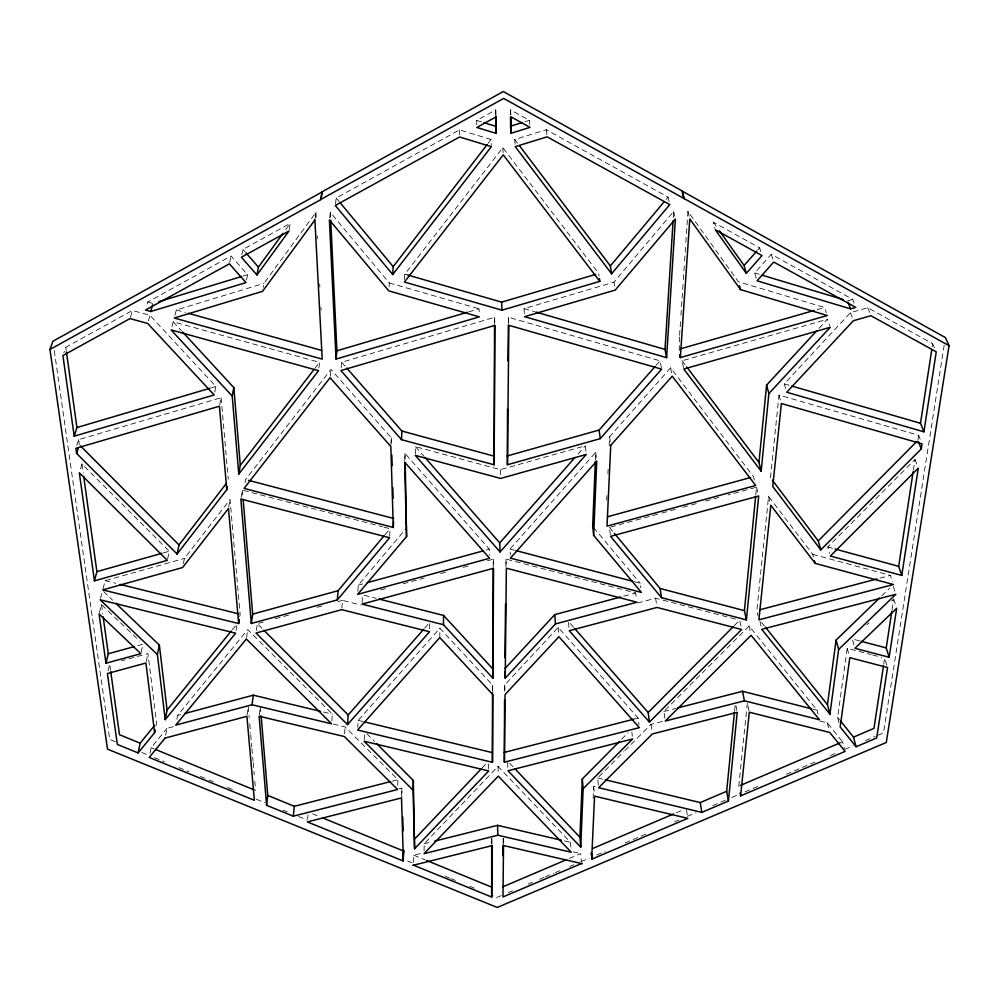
<?xml version="1.0" encoding="UTF-8"?>
<svg xmlns="http://www.w3.org/2000/svg" width="999" height="999" viewBox="0 0 999 999"><rect width="100%" height="100%" fill="white"/><g stroke="black" fill="none" stroke-linecap="round" stroke-linejoin="round"><path stroke-width="0.75" stroke-dasharray="5 3.75" d="M491.695 843.518L491.745 835.738M492.532 691.221L492.569 685.089L439.872 628.221L358.191 720.379L357.754 727.272M493.219 566.87L493.256 559.153L485.751 561.213M494.555 323.526L494.592 317.295L341.683 362.262L341.146 367.807M495.704 114.361L495.729 109.902L476.673 120.417L476.798 124.65M439.797 637.574L439.872 628.221M503.121 843.406L503.196 835.639M504.657 691.133L504.72 684.989L558.229 627.36L638.136 718.069L638.998 724.924M505.906 566.795L505.981 559.078L635.689 592.994L636.525 599.138M508.366 323.476L508.429 317.232L660.089 360.876L661.375 367.782M510.477 114.336L510.526 109.878L529.395 120.33L529.77 124.55M429.607 628.646L429.707 622.427M424.076 850.823L424.2 843.73L498.002 766.395L570.504 842.319L571.028 849.4M413.598 862.337L413.761 855.219L422.764 852.971M415.347 453.933L415.559 446.69L500.324 469.667L585.277 445.804L586.088 453.022M401.548 796.503L401.823 788.099L398.801 788.86M397.739 785.301L397.939 779.707L345.067 726.885L332.967 723.988M404.72 460.664L404.995 453.409L489.36 549.188L489.535 555.232M595.392 460.102L595.704 452.385L510.039 549.05L510.302 555.107M404.533 279.408L404.782 274.151L502.834 147.665L598.713 273.489L599.088 276.111M593.119 798.538L593.668 786.363L596.653 787.087M606.718 500.174L606.93 495.529M607.916 473.863L608.129 469.218M609.178 445.991L609.602 436.7L670.616 367.869L753.546 476.71L754.62 481.093M389.672 536.251L390.022 528.746L384.003 527.172M390.909 445.042L391.283 437.837L330.969 369.368L245.554 479.557L244.817 483.978M364.21 739.872L364.61 732.954M389.061 286.925L389.298 282.954L330.332 212.375L329.583 218.431M673.289 217.645L673.676 211.438L613.985 282.18L524.025 308.629L524.487 315.334M362.1 602.597L362.512 596.415M679.482 336.938L679.208 352.085M679.582 335.389L680.519 321.441M680.943 315.234L681.992 299.737M682.092 298.189L683.241 281.144M683.353 279.595L684.502 262.55M684.602 261.001L685.751 243.943M685.851 242.395L687.949 211.401L738.361 281.743L824.512 307.492L826.373 312.837M357.854 591.296L358.291 585.152L406.88 527.559M344.568 733.79L345.067 726.885M331.793 721.053L332.355 714.173L247.727 629.607L177.535 715.446L176.511 720.953M341.858 608.116L342.47 600.387L360.527 604.944M307.63 819.08L308.017 814.847M734.615 710.539L735.064 705.881M755.793 494.892L756.543 487.175L728.021 494.967M813.411 556.918L812.699 554.333L768.568 496.416L756.83 610.551L758.016 615.846M770.491 477.722L778.983 395.08L918.68 435.289L920.928 441.009M330.219 376.336L330.969 369.368M318.881 367.907L319.543 362.35L173.227 321.79L171.478 328.584M335.489 203.983L336.213 197.977L459.528 129.882L491.033 139.535L491.283 145.267M259.29 714.859L260.015 709.365M247.103 714.959L248.064 708.091M839.085 722.826L837.661 717.357L847.189 648.314L871.178 654.595M315.11 218.481L315.959 212.412L263.961 283.391L263.249 287.375M256.393 630.357L257.33 623.663M246.541 637.662L247.727 629.607M239.71 616.883L240.122 614.21L230.045 499.55L184.428 558.404L183.192 564.497M883.74 664.235L884.677 658.129L887.137 666.171M892.057 609.752L893.693 599.063L891.445 601.223M913.361 470.154L914.997 459.478L827.759 547.027L829.62 553.471M917.919 440.322L918.68 435.289M932.204 346.728L932.666 343.668L867.756 307.717L850.411 312.662L784.29 383.891L785.913 389.473M236.064 630.494L236.888 625.149M944.18 345.204L883.491 732.891L876.573 735.838M289.248 229.47L290.247 223.351L242.982 249.45L241.908 254.633M241.109 497.527L242.357 490.122L382.492 526.773M228.734 506.993L230.045 499.55M165.647 735.289L166.97 728.358L174.5 726.36M246.516 279.957L247.565 274.688L231.106 256.006L147.815 301.998L146.279 307.367M150.05 753.258L151.161 747.689L166.97 728.358M219.693 404.807L221.104 397.727L78.609 439.635L76.798 445.429M155.994 725.749L156.543 722.989L147.964 653.571L121.466 660.814M214.748 392.132L215.909 386.501L149.975 315.347L132.442 310.489L65.809 347.277L63.874 352.797M167.645 558.841L169.281 551.236L81.98 464.011L79.77 471.341M146.216 661.688L147.964 653.571M229.695 262.525L231.106 256.006M141.171 652.322L142.957 644.23L135.727 646.216M108.067 670.829L109.703 664.023L110.552 670.179M174.95 315.334L176.348 309.94L263.961 283.391M99.413 612.587L101.461 604.595L119.405 621.728M100.499 598.476L102.21 591.845M103.097 588.598L105.145 580.681L184.428 558.404M148.451 320.766L149.975 315.347M130.419 317.232L132.442 310.489M285.702 229.608L290.247 223.351M314.822 368.481L319.543 362.35M488.186 143.244L491.033 139.535M232.243 629.795L236.126 624.999M385.027 534.702L390.022 528.746M666.083 199.5L668.069 197.128L546.366 129.733L514.747 139.485L515.159 145.217M424.612 628.209L428.696 623.576M578.071 453.983L585.277 445.804M656.018 365.484L660.089 360.876M757.692 250.05L759.64 247.839L713.261 222.153L714.947 228.484M756.268 278.197L754.732 272.964L771.278 254.283L852.746 299.4L854.757 304.72M819.005 328.334L827.397 319.243L829.744 325.974M482.092 767.956L486.363 763.448M621.653 739.26L628.209 732.654M734.215 625.686L739.66 620.192L741.046 626.835M598.326 784.902L597.664 777.934L623.826 751.673M624.912 750.586L651.073 724.337L664.622 720.866M664.884 718.306L663.898 711.463L749.088 625.973L817.082 710.202L818.094 714.297M881.705 595.904L889.497 588.361M866.82 624.949L869.055 622.802M569.368 858.441L580.731 853.596L581.406 862.112M676.348 812.774L683.441 809.739M839.734 743.006L842.582 741.795L844.367 748.676M501.198 895.616L496.99 897.414L492.807 895.703M508.291 892.594L512.574 890.783M528.246 884.103L532.517 882.292M539.635 879.257L543.918 877.434M545.342 876.835L553.896 873.188M555.319 872.589L562.437 869.555M569.567 866.52L573.838 864.697M580.968 861.662L589.173 858.166M596.715 854.957L605.219 851.335M625.062 842.894L646.328 833.84M674.675 821.777L678.933 819.967M687.437 816.345L695.941 812.724M712.724 805.581L725.823 799.999M731.855 797.439L737.886 794.867M745.017 791.832L760.701 785.152M786.375 774.225L814.897 762.087M830.581 755.406L834.852 753.596M844.842 749.337L853.134 745.803M865.509 740.546L875.186 736.425M524.999 121.691L529.395 120.33M243.132 276.036L247.565 274.688M211.426 387.824L215.909 386.501M468.631 311.888L479.108 308.803L479.245 314.173M817.07 309.628L824.512 307.492M847.602 300.874L852.746 299.4M683.491 367.682L682.067 360.776L827.397 319.243M163.374 552.897L169.281 551.236M358.291 585.152L362.749 583.928M486.388 549.999L489.36 549.188M258.828 623.251L263.311 622.027M275.262 618.756L291.696 614.273M317.083 607.33L323.052 605.694M337.999 601.61L342.47 600.387M380.631 589.947L386.638 588.311M403.159 583.791L424.175 578.046M440.696 573.526L446.703 571.89M463.224 567.37L469.23 565.721M610.364 534.877L609.44 527.397L660.476 513.436M661.975 513.024L675.486 509.328M682.991 507.28L698.001 503.171M705.506 501.123L720.516 497.015M177.535 715.446L180.507 714.647M623.701 596.203L635.689 592.994M637.574 603.009L655.606 598.214L738.161 619.805M879.932 578.171L890.446 575.399L892.582 581.918M391.933 781.255L397.939 779.707M633.616 719.23L638.136 718.069M663.898 711.463L675.998 708.353M424.2 843.73L430.182 842.232M564.423 840.908L570.504 842.319M573.126 851.835L580.731 853.596M323.401 712.025L332.355 714.173M358.191 720.379L362.712 721.465M597.664 777.934L603.696 779.382M105.145 580.681L115.647 583.279M364.111 595.254L376.099 598.301M812.599 709.065L817.082 710.202M819.754 720.966L827.297 722.864L842.582 741.795M510.039 549.05L514.522 550.237M634.153 581.668L640.134 583.241L640.784 587.824M859.639 640.908L852.259 638.973L854.17 645.641M872.676 654.982L881.68 657.342M812.699 554.333L890.446 575.399M827.759 547.027L833.666 548.626M147.815 301.998L153.009 303.446M176.348 309.94L185.339 312.45M389.298 282.954L479.108 308.803M404.782 274.151L407.754 275.012M524.025 308.629L534.415 311.638M784.29 383.891L790.271 385.614M754.732 272.964L759.153 274.288M476.673 120.417L482.505 122.215M151.161 747.689L154.033 748.863M312.6 813.785L319.792 816.745M413.761 855.219L425.274 859.927M115.322 741.695L109.728 739.422L54.046 348.926M141.746 752.484L148.739 755.331M154.483 757.679L164.535 761.775M178.883 767.632L188.923 771.727M200.412 776.41L207.592 779.345M209.016 779.932L213.324 781.68M227.685 787.537L234.852 790.471M256.381 799.25L264.86 802.709M283.029 810.127L287.237 811.837M298.501 816.433L307.118 819.954M407.717 860.988L412.05 862.761M445.242 876.298L449.562 878.071M451.011 878.658L455.332 880.419M469.767 886.313L476.985 889.247M120.529 622.802L139.598 641.008M103.671 591.595L112.575 600.149M258.429 624.762L262.812 629.158M366.858 733.753L374.425 741.358M509.715 763.273L512.912 766.645M173.227 321.79L181.581 330.869M242.982 249.45L244.917 251.661M341.683 362.262L345.766 366.92M415.559 446.69L423.776 456.081M573.563 627.26L568.443 621.428L568.98 627.634M593.656 527.609L640.134 583.241M336.213 197.977L339.161 201.536M609.44 527.397L613.411 532.18M761.613 622.464L764.522 626.086M837.661 717.357L839.522 719.68M514.747 139.485L517.569 143.207M682.067 360.776L685.814 365.734M713.261 222.153L717.657 228.346M932.666 343.668L934.452 347.752M867.756 307.717L869.842 313.049M914.997 459.478L917.744 466.708M850.411 312.662L852.409 318.019M893.268 586.438L895.416 592.981M893.693 599.063L896.265 606.955M771.278 254.283L773.326 260.751M759.64 247.839L760.826 251.698M778.983 395.08L780.968 402.11M847.189 648.314L849.063 655.007M827.297 722.864L829.382 731.081M768.568 496.416L770.429 503.783M756.543 487.175L758.341 494.517M687.949 211.401L689.422 217.432M673.676 211.438L675.062 217.47M668.069 197.128L669.08 201.611M759.977 621.378L761.163 626.685M749.088 625.973L750.798 633.953M749.025 710.851L747.364 702.672L738.785 786.101L739.31 788.898M670.616 367.869L671.965 374.787M735.901 705.494L736.962 710.951M613.985 282.18L614.597 286.126M655.606 598.214L656.768 605.894M686.488 809.927L687.537 816.945M65.809 347.277L66.234 350.374M78.609 439.635L79.308 444.717M81.98 464.011L83.254 473.239M101.461 604.595L102.735 613.811M651.073 724.337L651.997 731.206M609.602 436.7L610.551 443.893M631.83 732.092L632.33 736.226M595.704 452.385L596.565 459.627M546.366 129.733L546.965 135.402M593.668 786.363L594.442 794.754M221.104 397.727L228.259 479.233M248.252 706.718L249.201 717.569M249.75 723.776L250.574 733.079M250.699 734.627L251.798 747.04M251.935 748.588L253.022 760.988M253.159 762.549L254.245 774.949M254.795 781.156L255.607 790.459M242.357 490.122L242.869 496.316M260.377 706.618L261.014 714.273M558.229 627.36L558.828 635.139M510.526 109.878L510.901 115.472M502.834 147.665L503.159 153.421M508.429 317.232L508.778 323.976M315.959 212.412L316.283 218.631M317.17 235.739L317.332 238.848M319.68 283.953L319.842 287.075M320.904 307.292L321.066 310.402M495.729 109.902L496.003 115.497M330.332 212.375L330.632 218.594M505.981 559.078L506.293 566.67M494.592 317.295L494.855 324.038M500.324 469.667L500.549 475.512M504.72 684.989L504.92 690.434M507.642 762.424L507.904 769.38M503.284 838.473L503.471 844.13M493.256 559.153L493.494 566.745M498.002 766.395L498.264 774.749M391.283 437.837L391.471 444.043M401.823 788.099L402.098 797.239M492.569 685.089L492.719 690.534M404.995 453.409L405.194 461.138M491.808 838.573L491.958 844.242M488.573 763.985L488.711 769.555M459.528 129.882L459.577 135.577"/><path stroke-width="1.5" d="M443.494 624.737L362 604.133L493.543 568.269L492.932 678.234L443.494 624.737L443.544 615.421L379.096 599.063M413.536 865.184L491.695 897.052L491.683 845.067M492.457 762.299L492.832 694.617L439.797 637.574L357.58 730.032L492.457 762.299L492.519 692.757M492.932 678.234L493.206 568.419M494.13 464.797L494.905 325.387L340.871 370.579L401.511 439.672L494.13 464.797L494.542 325.087M495.991 133.342L496.078 116.883L476.873 127.472L495.991 133.342L495.691 115.847M491.695 897.052L491.995 845.654L412.824 865.359M502.984 855.843L503.096 844.954M504.37 762.2L505.069 694.517L558.941 636.7L639.348 727.672L504.37 762.2L504.557 700.336M504.994 657.866L505.531 603.833M507.43 464.735L508.853 325.324L661.625 369.155L600.224 438.636L507.43 464.735L507.504 409.24M507.992 360.901L508.354 325.037M510.826 133.317L511.001 116.858L530.019 127.373L510.826 133.317L510.452 117.308M505.232 678.134L506.368 568.181L636.937 602.21L555.456 623.925L505.232 678.134L504.982 671.378M414.585 848.775L413.087 790.259L364.136 741.258L488.736 770.941L414.585 848.775L413.324 780.469L376.586 743.531M413.087 790.259L413.324 780.469M403.034 860.913L403.696 850.561L403.034 860.913L307.367 821.915L401.498 797.914L403.396 860.526M406.568 536.575L404.657 462.125L489.622 558.266L357.642 594.368L406.568 536.575L405.232 462.674M580.731 847.177L583.154 788.723L632.654 738.973L507.954 770.766L580.731 847.177L579.932 837.274L582.317 778.958L619.467 741.47M595.329 461.638L592.669 526.423L593.656 535.402L641.42 592.419L510.439 558.129L596.74 461.076L593.656 535.402M401.511 439.672L401.873 431.044L346.79 368.094M393.294 527.46L390.846 446.491L330.07 377.722L244.081 488.399L393.294 527.46L393.569 521.478M591.683 858.678L594.567 796.153L687.749 818.356L592.045 859.053L591.196 853.009M392.732 274.525L491.346 146.691L459.59 136.988L335.302 205.482L392.732 274.525L393.181 266.671L487.237 144.468M666.595 357.63L675.399 218.981L615.222 290.085L524.575 316.683L666.595 357.63L665.009 349.4L673.089 220.742M680.331 357.567L689.785 218.943L740.546 289.635L827.309 315.509L680.331 357.567L679.77 354.82M347.515 724.612L429.558 631.755L341.733 609.665L256.019 633.029L347.515 724.612L348.189 714.984L423.601 629.37M337.312 599.937L389.598 537.762L240.859 499.001L251.323 623.463L337.312 599.937L338.087 590.696L384.028 535.889M728.421 801.061L737.225 712.312L652.359 733.953L598.588 787.699L701.785 812.387L728.421 801.061L726.685 791.27L734.452 712.087M746.403 619.904L758.703 495.979L610.539 536.376L661.538 597.689L746.403 619.904L744.417 610.639L755.631 496.428M761.163 471.203L768.88 393.531L830.219 327.31L683.778 369.056L761.163 471.203L758.965 462.487L766.57 385.152L816.907 330.607M293.306 816.183L397.59 789.51L344.368 736.55L259.116 716.233L266.596 805.294L293.306 816.183L294.305 806.305L390.434 781.63M336.051 359.053L329.395 219.955L388.823 290.896L479.32 316.858L336.051 359.053L336.913 350.786L330.706 220.155M740.609 795.866L749.3 712.212L829.732 732.454L845.092 751.423L740.609 795.866L740.084 793.081M266.596 805.294L267.769 795.441L261.139 715.808M829.919 714.173L838.648 649.425L895.841 594.293L761.75 629.333L829.919 714.173L827.472 704.645L836.088 640.084L879.482 598.064M252.023 704.77L331.568 723.8L246.341 638.998L175.737 725.099L252.023 704.77L253.334 695.179L320.417 711.313M49.95 349.475L320.879 199.563L322.115 191.808L503.271 91.546L682.155 190.909L684.165 198.626L949.05 345.691L886.275 742.494L497.265 907.454L107.505 749.15L49.95 349.475L52.947 341.221L321.903 192.095M320.879 199.563L322.115 191.808M251.323 623.463L252.672 614.123L243.132 499.425M238.686 623.551L228.471 508.479L182.58 567.544L102.747 589.909L238.686 623.551L239.298 619.555M883.516 665.759L873.95 728.396L853.496 737.125L840.446 720.841M889.135 657.267L896.69 608.266L854.932 648.314L889.135 657.267L886.238 647.901L891.832 611.276M901.76 575.424L918.293 468.156L830.356 556.043L901.76 575.424L898.688 566.333L913.136 471.69M923.9 431.805L936.238 351.835L870.878 315.721L853.408 320.704L786.725 392.257L923.9 431.805L920.516 423.276L931.73 349.787M921.265 448.926L922.04 443.868L781.368 403.509L772.751 486.488L820.791 549.9L921.265 448.926L918.481 441.758M238.773 474.1L232.218 396.066L171.129 329.945L318.556 370.679L238.773 474.1L240.284 465.322L233.828 387.612L182.63 332.005M226.798 489.622L219.405 406.218L75.899 448.326L76.611 453.421L177.11 554.033L226.798 489.622L227.335 486.675M256.955 274.987L288.998 230.994L241.371 257.23L256.955 274.987L258.441 267.12L282.979 233.354M232.218 396.066L233.828 387.612M165.222 719.642L157.392 654.545L100.15 599.8L235.639 633.179L165.222 719.642L167.083 710.002L159.365 645.104L115.921 603.371M154.62 732.667L145.916 663.036L107.417 673.538L117.333 744.442L138.124 752.921L154.62 732.667L155.17 729.894M138.124 752.921L140.147 743.181L154.62 725.361M177.11 554.033L179.021 544.942L226.498 483.241M157.392 654.545L159.365 645.104M105.969 663.224L99.063 613.91L140.871 653.671L105.969 663.224L108.279 653.746L103.172 616.883M94.443 580.844L79.321 472.802L167.308 560.352L94.443 580.844L96.891 571.64L83.691 476.311M150.749 311.501L245.991 282.592L229.408 263.823L145.517 310.052L150.749 311.501L152.635 304.782M76.611 453.421L78.409 447.614M74.201 436.176L62.912 355.557L130.02 318.581L147.69 323.476L214.173 394.955L74.201 436.176L76.923 427.535L66.446 351.91M240.284 465.322L313.873 369.705M167.083 710.002L231.268 630.993M611.588 273.776L515.259 146.653L547.127 136.826L669.767 204.595L611.588 273.776L610.364 265.946L664.098 201.873M500.087 551.96L415.309 455.382L500.661 478.434L586.238 454.458L500.087 551.96L499.75 542.907L574.974 457.492M507.03 456.019L599.163 430.045L655.007 366.633M746.315 273.326L715.284 229.745L762.012 255.569L746.315 273.326L744.08 265.509L756.73 251.149M504.882 668.668L554.757 614.622L620.704 597.002M414.81 838.848L481.031 769.08M649.437 722.102L569.243 630.744L656.992 607.442L741.608 629.482L649.437 722.102L648.164 712.524L733.129 626.785M820.791 549.9L818.256 540.896L916.82 441.433M321.104 199.263L503.683 98.426L684.165 198.626M502.672 886.912L566.533 859.652M592.607 848.526L673.501 813.985M605.207 779.744L700.224 802.572L726.685 791.27M740.209 785.501L839.734 743.006M581.518 863.536L502.984 896.94L503.521 845.554L582.23 863.698M856.093 746.753L876.685 737.986L887.549 667.519L849.824 657.679L840.159 726.922L856.093 746.753L853.496 737.125M510.352 126.236L522.065 122.602M158.916 301.648L241.646 276.486M76.923 427.535L209.927 388.274M336.913 350.786L467.132 312.337M407.754 275.012L501.623 302.148L595.716 274.375M599.837 281.356L503.234 154.857L404.42 282.043L501.998 310.177L599.837 281.356L599.462 278.733M680.132 348.913L814.085 310.489M850.586 308.853L855.768 307.367L773.726 262.038L757.042 280.819L850.586 308.853L848.101 302.197M96.891 571.64L161.888 553.321M108.279 653.746L134.291 646.603M252.672 614.123L338.087 590.696M367.22 582.692L483.404 550.824M607.429 516.795L750.574 477.522M184.965 713.461L253.334 695.179M759.839 609.765L876.935 578.958M504.033 752.484L633.616 719.23M677.509 707.966L742.519 691.283L811.113 708.691M744.43 700.799L665.284 721.041L751.086 635.289L819.455 719.755L744.43 700.799L742.519 691.283M434.677 841.108L497.552 825.349L561.388 840.196M497.839 835.239L424.026 853.67L498.301 776.148L571.241 852.234L497.839 835.239L497.552 825.349M364.21 721.827L492.195 752.584M120.142 584.403L238.624 613.836M248.539 480.344L393.706 518.493M516.021 550.624L632.654 581.268M614.41 533.379L660.114 588.486L744.417 610.639M861.126 641.308L886.238 647.901M815.196 563.386L893.443 584.527L758.903 619.805L770.803 505.257L815.196 563.386L814.485 560.801M401.873 431.044L493.818 456.093M835.139 549.038L898.688 566.333M188.336 313.286L321.678 350.424M535.901 312.063L665.009 349.4M791.77 386.051L920.516 423.276M762.1 275.175L843.181 299.538M483.966 122.665L495.629 126.261M140.147 743.181L119.493 734.727L110.764 671.715M155.457 749.45L254.183 789.872M267.769 795.441L294.305 806.305M322.677 817.919L403.334 850.948M426.71 860.526L491.458 887.037M682.354 191.196L945.379 337.55L949.05 345.691M80.407 445.816L179.021 544.942M263.898 630.269L348.189 714.984M515.034 768.88L579.932 837.274M443.544 615.421L492.657 668.756M245.879 252.759L258.441 267.12M424.8 457.255L499.75 542.907M574.587 628.433L648.164 712.524M340.135 202.722L393.181 266.671M765.484 627.297L827.472 704.645M519.443 145.692L610.364 265.946M686.763 366.983L758.965 462.487M772.364 480.194L818.256 540.896M719.43 230.819L744.08 265.509M739.46 285.689L740.546 289.635M766.57 385.152L768.88 393.531M836.088 640.084L838.648 649.425M682.155 190.909L683.953 198.339M700.224 802.572L701.785 812.387M660.114 588.486L661.538 597.689M599.163 430.045L600.224 438.636M591.558 853.383L592.045 859.053M582.317 778.958L583.154 788.723M554.757 614.622L555.456 623.925M501.623 302.148L501.998 310.177M391.795 454.895L392.12 465.759M392.769 487.475L393.094 498.326M402.684 817.045L403.109 830.756M610.751 445.329L607.017 526.148L755.694 485.477L672.24 376.173L610.751 445.329M314.897 219.992L262.525 291.346L174.263 318.032L322.215 359.116L314.897 219.992M165.11 738.061L149.226 757.442L254.358 800.299L246.915 716.333L165.11 738.061"/></g></svg>
